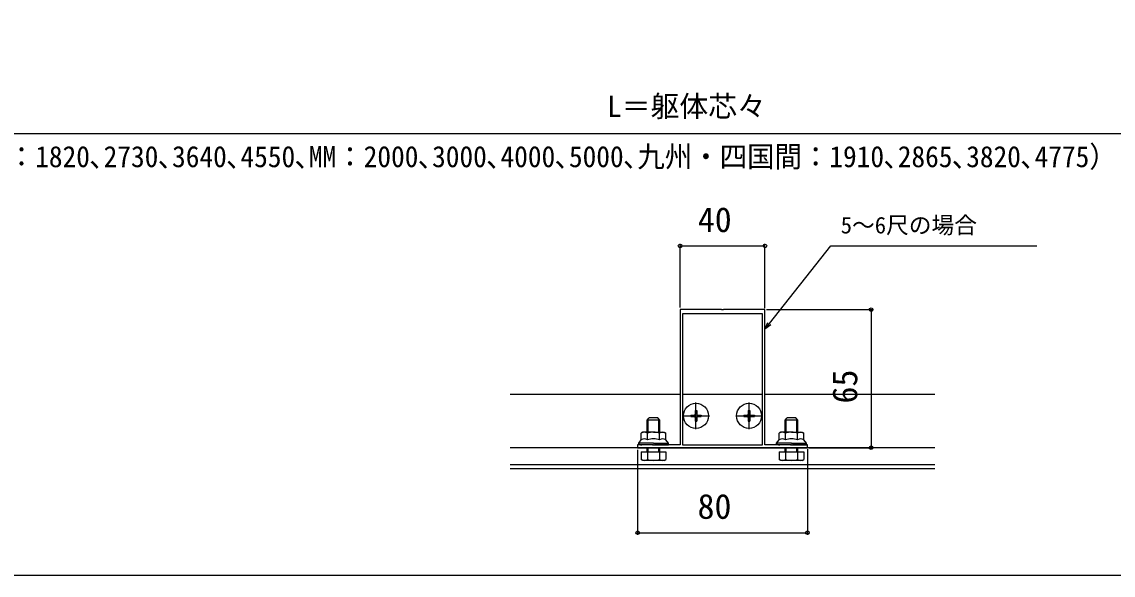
# Model space of a CAD drawing. Units: millimetres, scale not verified. Extents: x -700 to 700, y -1044 to 1038.
# Drawn here: x -288 to 226, y -1044 to -783 of the extents above; entities that cross this region are included whole.
import ezdxf
from ezdxf.enums import TextEntityAlignment as Align

# ---------------------------------------------------------------- set-up
doc = ezdxf.new("R2010")
doc.units = ezdxf.units.MM
doc.header["$LTSCALE"] = 6
for name, color, linetype in [('0-2_YKK_11', 7, 'Continuous'), ('0-4_YKK_12', 2, 'Continuous'), ('0-5_YKK_13', 4, 'Continuous'), ('0-6_YKK_D', 6, 'Continuous'), ('0-7_YKK_ZWAK', 7, 'Continuous')]:
    doc.layers.add(name, color=color, linetype=linetype)
doc.styles.add('ＭＳ ゴシック', font='')
doc.styles.get('ＭＳ ゴシック').set_extended_font_data('MS Gothic')

msp = doc.modelspace()

# ---------------------------------------------------------------- linework, layer by layer
at = {"layer": '0-2_YKK_11'}
for points in [[(2, -983.7), (82, -983.7), (82, -982.4), (74.958, -982.4), (74.775, -982.52), (74.225, -982.52), (74.042, -982.4), (62, -982.4), (62, -918.7), (42.458, -918.7), (42.275, -918.82), (41.725, -918.82), (41.542, -918.7), (22, -918.7), (22, -982.4), (9.958, -982.4), (9.775, -982.52), (9.225, -982.52), (9.042, -982.4), (2, -982.4)], [(60.9, -982.4), (60.9, -920.7), (23.1, -920.7), (23.1, -982.4)]]:
    msp.add_lwpolyline(points, close=True, dxfattribs=at)
at = {"layer": '0-4_YKK_12'}
for p, q in [((22, -958.7), (-58, -958.7)), ((60.9, -958.7), (23.1, -958.7)), ((142, -958.7), (62, -958.7)), ((142, -983.7), (-58, -983.7)), ((142, -991.7), (-58, -991.7)), ((142, -993.7), (-58, -993.7))]:
    msp.add_line(p, q, dxfattribs=at)
at = {"layer": '0-5_YKK_13'}
for p, q in [((29.15, -966.2), (29.85, -966.2)), ((29.15, -966.2), (29.15, -967.85)), ((29.5, -975), (29.5, -962.4)), ((29.85, -966.2), (29.85, -967.85)), ((54.15, -966.2), (54.85, -966.2)), ((54.15, -966.2), (54.15, -967.85)), ((54.5, -975), (54.5, -962.4)), ((54.85, -966.2), (54.85, -967.85)), ((12.5, -970.7), (6.5, -970.7)), ((7.04, -976.4), (7.04, -970.16)), ((11.96, -976.4), (11.96, -970.16)), ((23.2, -968.7), (35.8, -968.7)), ((27, -968.35), (27, -969.05)), ((27, -968.35), (28.65, -968.35)), ((27, -969.05), (28.65, -969.05)), ((29.15, -969.55), (29.15, -971.2)), ((29.15, -971.2), (29.85, -971.2)), ((29.85, -969.55), (29.85, -971.2)), ((30.35, -968.35), (32, -968.35)), ((30.35, -969.05), (32, -969.05)), ((32, -968.35), (32, -969.05)), ((48.2, -968.7), (60.8, -968.7)), ((52, -968.35), (52, -969.05)), ((52, -968.35), (53.65, -968.35)), ((52, -969.05), (53.65, -969.05)), ((54.15, -969.55), (54.15, -971.2)), ((54.15, -971.2), (54.85, -971.2)), ((54.85, -969.55), (54.85, -971.2)), ((55.35, -968.35), (57, -968.35)), ((55.35, -969.05), (57, -969.05)), ((57, -968.35), (57, -969.05)), ((77.5, -970.7), (71.5, -970.7)), ((72.04, -976.4), (72.04, -970.16)), ((76.96, -976.4), (76.96, -970.16)), ((4.5, -976.4), (3.726, -976.847)), ((3.726, -980), (3.726, -976.847)), ((9.5, -976.4), (4.5, -976.4)), ((6.613, -980), (6.613, -976.847)), ((9.5, -976.4), (14.5, -976.4)), ((12.387, -980), (12.387, -976.847)), ((14.5, -976.4), (15.274, -976.847)), ((15.274, -980), (15.274, -976.847)), ((69.5, -976.4), (68.726, -976.847)), ((68.726, -980), (68.726, -976.847)), ((74.5, -976.4), (69.5, -976.4)), ((71.613, -980), (71.613, -976.847)), ((74.5, -976.4), (79.5, -976.4)), ((77.387, -980), (77.387, -976.847)), ((79.5, -976.4), (80.274, -976.847)), ((80.274, -980), (80.274, -976.847)), ((2.5, -982.4), (2.5, -981.6)), ((16.5, -982.4), (16.5, -981.6)), ((67.5, -982.4), (67.5, -981.6)), ((81.5, -982.4), (81.5, -981.6)), ((9.5, -982.4), (2.5, -982.4)), ((3.726, -985.7), (3.726, -989.254)), ((6.5, -985.7), (6.5, -983.7)), ((6.613, -985.7), (6.613, -989.254)), ((7.04, -985.7), (7.04, -983.7)), ((9.5, -982.4), (16.5, -982.4)), ((11.96, -985.7), (11.96, -983.7)), ((12.387, -985.7), (12.387, -989.254)), ((12.5, -985.7), (12.5, -983.7)), ((74.5, -982.4), (67.5, -982.4)), ((68.726, -985.7), (68.726, -989.254)), ((71.5, -985.7), (71.5, -983.7)), ((71.613, -985.7), (71.613, -989.254)), ((72.04, -985.7), (72.04, -983.7)), ((74.5, -982.4), (81.5, -982.4)), ((76.96, -985.7), (76.96, -983.7)), ((77.387, -985.7), (77.387, -989.254)), ((77.5, -985.7), (77.5, -983.7)), ((4.5, -989.7), (3.726, -989.254)), ((14.5, -989.7), (4.5, -989.7)), ((14.5, -989.7), (15.274, -989.254)), ((69.5, -989.7), (68.726, -989.254)), ((79.5, -989.7), (69.5, -989.7)), ((79.5, -989.7), (80.274, -989.254))]:
    msp.add_line(p, q, dxfattribs=at)
for points in [[(6.5, -976.4), (6.5, -970.7), (7.5, -969.7)], [(12.5, -976.4), (12.5, -970.7), (11.5, -969.7), (7.5, -969.7)], [(71.5, -976.4), (71.5, -970.7), (72.5, -969.7)], [(77.5, -976.4), (77.5, -970.7), (76.5, -969.7), (72.5, -969.7)], [(9.5, -981.6), (2.5, -981.6), (3.726, -980)], [(9.5, -981.6), (16.5, -981.6), (15.274, -980)], [(74.5, -981.6), (67.5, -981.6), (68.726, -980)], [(74.5, -981.6), (81.5, -981.6), (80.274, -980)], [(3.726, -985.7), (15.274, -985.7), (15.274, -989.254)], [(68.726, -985.7), (80.274, -985.7), (80.274, -989.254)]]:
    msp.add_lwpolyline(points, dxfattribs=at)
for centre in [(29.5, -968.7), (54.5, -968.7)]:
    msp.add_circle(centre, 5.9, dxfattribs=at)
for centre, radius, start, end in [((28.65, -967.85), 0.5, 270, 0), ((28.65, -969.55), 0.5, 0, 90), ((30.35, -967.85), 0.5, 180, 270), ((30.35, -969.55), 0.5, 90, 180), ((53.65, -967.85), 0.5, 270, 0), ((53.65, -969.55), 0.5, 0, 90), ((55.35, -967.85), 0.5, 180, 270), ((55.35, -969.55), 0.5, 90, 180), ((5.17, -978.956), 2.556, 55.61575, 124.38425), ((9.5, -985.954), 9.553, 90, 107.58795), ((9.5, -985.954), 9.553, 72.41205, 90), ((13.83, -978.956), 2.556, 55.61575, 124.38425), ((70.17, -978.956), 2.556, 55.61575, 124.38425), ((74.5, -985.954), 9.553, 90, 107.58795), ((74.5, -985.954), 9.553, 72.41205, 90), ((78.83, -978.956), 2.556, 55.61575, 124.38425), ((5.17, -982.109), 2.556, 55.61575, 124.38425), ((9.5, -989.107), 9.553, 90, 107.58795), ((9.5, -989.107), 9.553, 72.41205, 90), ((13.83, -982.109), 2.556, 55.61575, 124.38425), ((70.17, -982.109), 2.556, 55.61575, 124.38425), ((74.5, -989.107), 9.553, 90, 107.58795), ((74.5, -989.107), 9.553, 72.41205, 90), ((78.83, -982.109), 2.556, 55.61575, 124.38425), ((5.17, -987.144), 2.556, 235.61575, 304.38425), ((9.5, -980.147), 9.553, 252.41205, 287.58795), ((13.83, -987.144), 2.556, 235.61575, 304.38425), ((70.17, -987.144), 2.556, 235.61575, 304.38425), ((74.5, -980.147), 9.553, 252.41205, 287.58795), ((78.83, -987.144), 2.556, 235.61575, 304.38425)]:
    msp.add_arc(centre, radius, start, end, dxfattribs=at)
for centre, start_param, end_param in [((4, -981.6), 3.1415927, 4.712389), ((15, -981.6), 4.712389, 6.2831853), ((69, -981.6), 3.1415927, 4.712389), ((80, -981.6), 4.712389, 6.2831853)]:
    msp.add_ellipse(centre, major_axis=(1.5, 0), ratio=0.533333, start_param=start_param, end_param=end_param, dxfattribs=at)
at = {"layer": '0-6_YKK_D'}
for p, q in [((-444, -835.7), (528, -835.7)), ((22, -917.7), (22, -887.7)), ((22, -888.7), (62, -888.7)), ((62, -918), (62, -887.7)), ((62.7, -918.7), (113, -918.7)), ((112, -918.7), (112, -983.7)), ((2, -984.7), (2, -1024.7)), ((82, -984.4), (82, -1024.7)), ((82.7, -983.7), (113, -983.7)), ((2, -1023.7), (82, -1023.7))]:
    msp.add_line(p, q, dxfattribs=at)
for points in [[(62, -927.905), (64.112, -925.24), (93.07, -888.7), (190.028, -888.7)], [(64.826, -925.806), (62, -927.905), (63.398, -924.675)]]:
    msp.add_lwpolyline(points, dxfattribs=at)
for centre in [(22, -888.7), (62, -888.7), (112, -918.7), (112, -983.7), (2, -1023.7), (82, -1023.7)]:
    msp.add_circle(centre, 0.85, dxfattribs=at)
at = {"layer": '0-7_YKK_ZWAK'}
msp.add_lwpolyline([(-700, -1043.7), (700, -1043.7), (700, 996.3)], dxfattribs=at)

# ---------------------------------------------------------------- texts
at = {"layer": '0-6_YKK_D', "style": 'ＭＳ ゴシック'}
for s, height, p in [('L＝躯体芯々', 9.971, (-12.323, -830.923)), ('40', 11.73, (30.364, -885.7)), ('5～6尺の場合', 7.845, (97.679, -885.18)), ('80', 11.73, (30.227, -1020.7))]:
    msp.add_text(s, height=height, dxfattribs=at).set_placement(p, align=Align.BOTTOM_LEFT)
at = {"layer": '0-6_YKK_D', "style": 'ＭＳ ゴシック', "width": 0.95}
msp.add_text('（関東間：1820､2730､3640､4550､MM：2000､3000､4000､5000､九州・四国間：1910､2865､3820､4775）', height=9.971, dxfattribs=at).set_placement((-346.407, -854.618), align=Align.BOTTOM_LEFT)
at = {"layer": '0-6_YKK_D', "style": 'ＭＳ ゴシック'}
msp.add_text('65', height=11.73, rotation=90, dxfattribs=at).set_placement((109, -962.882), align=Align.BOTTOM_LEFT)

doc.saveas('drawing.dxf')
